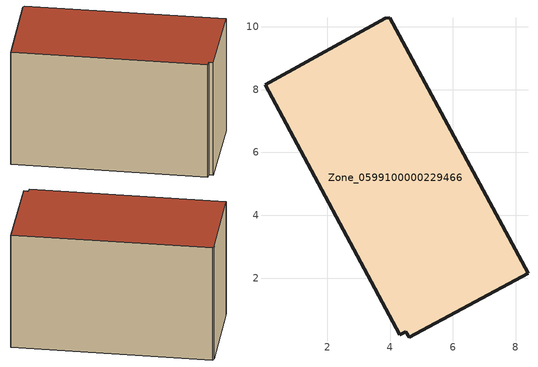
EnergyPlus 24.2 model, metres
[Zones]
Zone_0599100000229466
 floor ground (C_G): 4.61,0.11 4.51,0.29 4.31,0.2 0.02,8.16 0.16,8.24 3.85,10.27 3.98,10.3 8.39,2.15 z0
 wall outside (C_F): 0.16,8.24 0.02,8.16 4.31,0.2 4.51,0.29 4.61,0.11 8.39,2.15 3.98,10.3 3.85,10.27 0.16,8.24 z0:5.78
 roof outside (C_R): 4.51,0.29 4.61,0.11 8.39,2.15 3.98,10.3 3.85,10.27 0.16,8.24 0.02,8.16 4.31,0.2 z5.78
[BUILDING]
Pand.0599100000229466: North Axis=0; Terrain=City; Loads Convergence Tolerance Value=0.04; Temperature Convergence Tolerance Value=0.4; Solar Distribution=FullExterior; Maximum Number of Warmup Days=25; Minimum Number of Warmup Days=1
[Site:Location]
Rotterdam.The.Hague.AP_ZH_NLD Design_Conditions: Latitude=51.96; Longitude=4.45; Time Zone=1; Elevation=-4.5
[SITE:GROUNDTEMPERATURE:BUILDINGSURFACE]
18, 18, 18, 18, 18, 18, 18, 18, 18, 18, 18, 18
[MATERIAL] Thermal Absorptance=0.9; Solar Absorptance=0.7; Visible Absorptance=0.7
Name | Roughness | Thickness | Conductivity | Density | Specific Heat
G.TC.1946-1964 | MediumSmooth | 0.15 | 1 | 540 | 1210
F.TC.1946-1964 | Rough | 0.3 | 0.857143 | 1920 | 840
R.TC.1946-1964 | MediumRough | 0.2 | 0.235294 | 1500 | 1000
[CONSTRUCTION]
C_G: G.TC.1946-1964
C_F: F.TC.1946-1964
C_R: R.TC.1946-1964
[ZONE]
Zone_0599100000229466: Type=1; Multiplier=1; Ceiling Height=Autocalculate; Volume=Autocalculate; Floor Area=autocalculate; Part of Total Floor Area=Yes
[ZONEINFILTRATION:DESIGNFLOWRATE]
Infil_Zone_0599100000229466: Zone or ZoneList or Space or SpaceList=Zone_0599100000229466; Schedule=AlwaysOn; Design Flow Rate Calculation Method=Flow/Area; Flow Rate per Floor Area=0.003; Constant Term Coefficient=1; Temperature Term Coefficient=0; Velocity Term Coefficient=0; Velocity Squared Term Coefficient=0
[HVACTEMPLATE:ZONE:IDEALLOADSAIRSYSTEM]
Zone_0599100000229466: Maximum Heating Supply Air Temperature=50; Minimum Cooling Supply Air Temperature=13; Maximum Heating Supply Air Humidity Ratio=0.0156; Minimum Cooling Supply Air Humidity Ratio=0.0077; Heating Limit=NoLimit; Cooling Limit=NoLimit; Dehumidification Control Type=ConstantSensibleHeatRatio; Cooling Sensible Heat Ratio=0.7; Dehumidification Setpoint=60; Humidification Control Type=None; Humidification Setpoint=30; Outdoor Air Method=None; Outdoor Air Flow Rate per Person=0.00944; Outdoor Air Flow Rate per Zone Floor Area=0; Outdoor Air Flow Rate per Zone=0; Demand Controlled Ventilation Type=None; Outdoor Air Economizer Type=NoEconomizer; Heat Recovery Type=None; Sensible Heat Recovery Effectiveness=0.7; Latent Heat Recovery Effectiveness=0.65
[ZONECONTROL:THERMOSTAT]
ThermostatControl_Zone_0599100000229466: Zone or ZoneList=Zone_0599100000229466; Control Type Schedule=DualSetpointControlType; Control 1=Thermostat_Zone_0599100000229466; Temperature Difference Between Cutout And Setpoint=0
[THERMOSTATSETPOINT:DUALSETPOINT]
Thermostat_Zone_0599100000229466: Heating Setpoint Temperature Schedule=HeatingSetpoint_Zone_0599100000229466; Cooling Setpoint Temperature Schedule=CoolingSetpoint_Zone_0599100000229466
[SCHEDULE:COMPACT]
HeatingSetpoint_Zone_0599100000229466: Through: 12/31, For: AllDays, Until: 24:00, 21
CoolingSetpoint_Zone_0599100000229466: Through: 12/31, For: AllDays, Until: 24:00, 24
DualSetpointControlType: Through: 12/31, For: AllDays, Until: 24:00, 4
AlwaysOn: Through: 12/31, For: AllDays, Until: 24:00, 1
